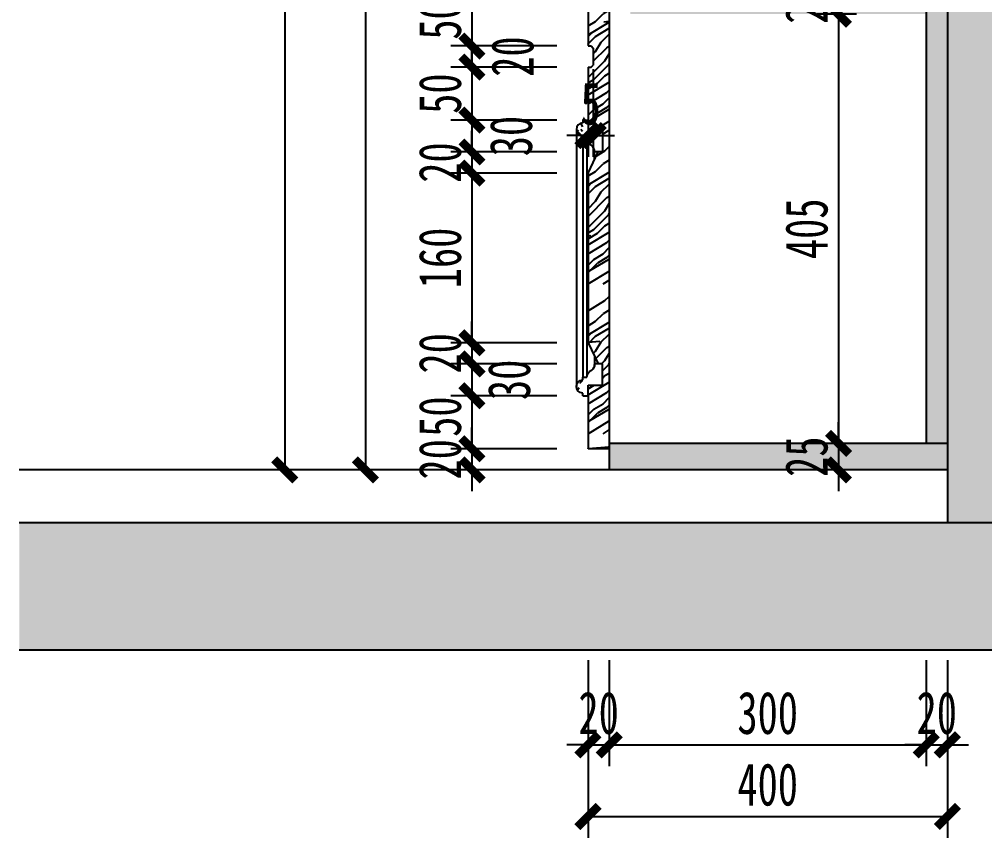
# Model space of a CAD drawing. Header units: millimetres. Extents: x 3104083 to 3173399, y -3165492 to -3044687.
# Drawn here: x 3118355 to 3119266, y -3066623 to -3065851 of the extents above; entities that cross this region are included whole.
import ezdxf

# ---------------------------------------------------------------- set-up
doc = ezdxf.new("R2010")
doc.units = ezdxf.units.MM
doc.header["$LTSCALE"] = 500
doc.header["$MEASUREMENT"] = 0
doc.header["$PDMODE"] = 2
doc.linetypes.add('AUDIT_D_050706142524-0', pattern=[0])
doc.layers.get('0').update_dxf_attribs({"linetype": 'CONTINUOUS'})
doc.layers.get('DEFPOINTS').update_dxf_attribs({"linetype": 'CONTINUOUS'})
for name, color, linetype in [('A-土建墙（含管井、立管）', 6, 'CONTINUOUS'), ('D-节点填充', 250, 'CONTINUOUS'), ('D-节点尺寸', 5, 'CONTINUOUS'), ('D-造型粗线', 4, 'CONTINUOUS'), ('D-造型细线', 146, 'CONTINUOUS'), ('E-立面填充', 250, 'CONTINUOUS'), ('E-立面造型线', 3, 'CONTINUOUS'), ('IDT-35Heavy', 100, 'CONTINUOUS'), ('IDT-HATCH', 250, 'AUDIT_D_050706142524-0'), ('W-尺寸', 5, 'CONTINUOUS')]:
    doc.layers.add(name, color=color, linetype=linetype)
doc.styles.add('DIM', font='SimSun.ttf', dxfattribs={"width": 0.7})
doc.dimstyles.new('20', dxfattribs={"dimscale": 20, "dimtxt": 2, "dimasz": 1, "dimexe": 1, "dimexo": 1, "dimgap": 0.5, "dimtad": 1, "dimdec": 0, "dimzin": 0, "dimdsep": 46, "dimtxsty": 'DIM', "dimblk": 'ARCHTICK', "dimcen": 0, "dimclrd": 5, "dimclre": 5, "dimclrt": 35, "dimadec": 0, "dimazin": 0, "dimtfac": 0.5, "dimtdec": 0, "dimtix": 1, "dimtmove": 2, "dimatfit": 2, "dimldrblk": 'A', "dimfxl": 0, "dimtolj": 1, "dimtzin": 0, "dimlwd": -1, "dimlwe": -1, "dimarcsym": 0})

# ---------------------------------------------------------------- blocks, each defined once
blk = doc.blocks.new('mx11')
at = {"layer": 'IDT-HATCH'}
h = blk.add_hatch(dxfattribs=at)
h.set_pattern_fill('木纹02', color=256, scale=25, angle=45, style=0, pattern_type=2)
h.set_pattern_definition([(225, (-100996.08, -23599.03), (35.35534, -35.35534), [10, -15, 5, -20]), (225, (-101019.946, -23624.664), (35.35534, -35.35534), [10, -40]), (225, (-101014.643, -23622.897), (35.35534, -35.35534), [5, -45]), (225, (-100994.313, -23604.335), (35.35534, -35.35534), [2.5, -35, 2.5, -10]), (225, (-101004.92, -23618.477), (35.35534, -35.35534), [10, -15, 2.5, -22.5]), (225, (-100995.197, -23610.52), (35.35534, -35.35534), [7.5, -42.5]), (225, (-101003.15, -23620.245), (35.35534, -35.35534), [15, -35]), (225, (-100991.66, -23610.52), (35.35534, -35.35534), [10, -40]), (225, (-101004.92, -23625.55), (35.35534, -35.35534), [25, -25]), (225, (-100992.546, -23616.71), (35.35534, -35.35534), [5, -15, 10, -20]), (225, (-101016.41, -23642.34), (35.35534, -35.35534), [10, -40]), (225, (-101008.455, -23636.155), (35.35534, -35.35534), [5, -45]), (225, (-101000.5, -23629.97), (35.35534, -35.35534), [5, -45]), (225, (-100981.94, -23613.174), (35.35534, -35.35534), [10, -40]), (225, (-100998.733, -23631.735), (35.35534, -35.35534), [10, -40]), (225, (-100996.965, -23633.503), (35.35534, -35.35534), [10, -10, 10, -20]), (225, (-100988.126, -23628.2), (35.35534, -35.35534), [5, -25, 10, -10]), (225, (-100994.313, -23636.155), (35.35534, -35.35534), [15, -35]), (225, (-100992.546, -23637.923), (35.35534, -35.35534), [10, -40]), (225, (-100977.52, -23624.664), (35.35534, -35.35534), [15, -20, 5, -10]), (225, (-100975.75, -23626.43), (35.35534, -35.35534), [25, -25]), (225, (-100996.08, -23648.53), (35.35534, -35.35534), [5, -45]), (225, (-100984.59, -23638.807), (35.35534, -35.35534), [10, -40]), (225, (-100976.636, -23632.62), (35.35534, -35.35534), [5, -20, 5, -20]), (225, (-100972.216, -23629.97), (35.35534, -35.35534), [5, -15, 10, -20]), (225, (-100978.403, -23637.923), (35.35534, -35.35534), [5, -25, 5, -15]), (225, (-100984.59, -23645.88), (35.35534, -35.35534), [15, -35]), (225, (-100968.68, -23633.503), (35.35534, -35.35534), [10, -40]), (225, (-100985.475, -23652.065), (35.35534, -35.35534), [5, -45]), (225, (-100991.66, -23660.02), (35.35534, -35.35534), [5, -45]), (239.0362, (-101018.178, -23626.432), (-35.3553605, -35.3553154), [5.15, -201.005275]), (239.0362, (-101013.759, -23637.923), (-35.3553605, -35.3553154), [5.15, -201.005275]), (239.0362, (-100989.01, -23655.6), (-35.3553605, -35.3553154), [5.15, -201.005275]), (239.0362, (-100991.662, -23631.735), (-35.3553605, -35.3553154), [5.15, -201.005275]), (239.0362, (-100993.43, -23644.11), (-35.3553605, -35.3553154), [5.15, -201.005275]), (239.0362, (-100999.617, -23644.994), (-35.3553605, -35.3553154), [5.15, -201.005275]), (239.0362, (-100975.752, -23633.503), (-35.3553605, -35.3553154), [5.15, -201.005275]), (239.0362, (-100991.662, -23645.878), (-35.3553605, -35.3553154), [5.15, -201.005275]), (239.0362, (-101011.991, -23639.69), (-35.3553605, -35.3553154), [10.3, -195.855275]), (239.0362, (-101005.804, -23638.807), (-35.3553605, -35.3553154), [10.3, -195.855275]), (239.0362, (-101004.036, -23640.574), (-35.3553605, -35.3553154), [10.3, -195.855275]), (30.9638, (-101004.92, -23618.477), (35.3553154, 35.3553605), [5.15, -10.3, 5.15, -185.555275]), (30.9638, (-100992.546, -23616.71), (35.3553154, 35.3553605), [5.15, -201.005275]), (30.9638, (-100976.636, -23632.619), (35.3553154, 35.3553605), [10.3, -195.855275]), (59.0362, (-101019.946, -23624.664), (35.3553605, 35.3553154), [5.15, -201.005275]), (210.9638, (-101027.017, -23631.735), (-35.3553154, -35.3553605), [5.15, -201.005275]), (210.9638, (-101004.036, -23633.503), (-35.3553154, -35.3553605), [5.15, -201.005275]), (210.9638, (-101004.92, -23646.762), (-35.3553154, -35.3553605), [5.15, -201.005275]), (210.9638, (-100988.126, -23635.271), (-35.3553154, -35.3553605), [5.15, -201.005275]), (210.9638, (-100980.171, -23636.155), (-35.3553154, -35.3553605), [5.15, -201.005275]), (210.9638, (-100981.939, -23641.458), (-35.3553154, -35.3553605), [5.15, -201.005275]), (210.9638, (-100988.126, -23635.271), (-35.3553154, -35.3553605), [5.15, -201.005275]), (210.9638, (-100993.43, -23651.181), (-35.3553154, -35.3553605), [20.6, -185.555275]), (210.9638, (-100996.081, -23606.103), (-35.3553154, -35.3553605), [20.6, -185.555275]), (210.9638, (-100996.965, -23612.29), (-35.3553154, -35.3553605), [20.6, -185.555275]), (210.9638, (-100998.733, -23617.593), (-35.3553154, -35.3553605), [5.15, -10.3, 10.3, -180.405275]), (210.9638, (-100996.081, -23620.245), (-35.3553154, -35.3553605), [10.3, -10.3, 10.3, -175.255275]), (210.9638, (-100989.01, -23620.245), (-35.3553154, -35.3553605), [20.6, -185.555275]), (210.9638, (-100982.823, -23619.361), (-35.3553154, -35.3553605), [20.6, -185.555275]), (210.9638, (-100981.055, -23621.129), (-35.3553154, -35.3553605), [20.6, -185.555275]), (210.9638, (-100995.197, -23656.484), (-35.3553154, -35.3553605), [5.15, -201.005275]), (210.9638, (-100995.197, -23663.555), (-35.3553154, -35.3553605), [10.3, -195.855275]), (210.9638, (-100975.752, -23640.574), (-35.3553154, -35.3553605), [10.3, -195.855275]), (210.9638, (-101003.152, -23606.103), (-35.3553154, -35.3553605), [20.6, -185.555275]), (210.9638, (-100999.617, -23652.065), (-35.3553154, -35.3553605), [15.45, -190.705275]), (210.9638, (-101005.804, -23652.949), (-35.3553154, -35.3553605), [30.9, -175.255275])])
edge = h.paths.add_edge_path()
edge.add_line((0, 12.62), (0, -0.88))
edge = h.paths.add_edge_path()
edge.add_arc((-8.31, 8.5), 5.15, 94.92437, 139.33292, ccw=False)
edge = h.paths.add_edge_path()
edge.add_line((0, -0.87), (-20, -0.87))
edge = h.paths.add_edge_path(flags=16)
edge.add_line((-19.16, 6.49), (-20, 6.41))
edge = h.paths.add_edge_path()
edge.add_line((-20, -0.87), (-20, 6.41))
edge = h.paths.add_edge_path()
edge.add_arc((-20.34, 14.67), 8.27, 272.36356, 326.26694, ccw=False)
edge = h.paths.add_edge_path()
edge.add_arc((38.65, -25.49), 63.1, 143.7126, 145.68009)
edge = h.paths.add_edge_path()
edge.add_line((10, 12.62), (0, 12.62))
edge = h.paths.add_edge_path()
edge.add_arc((1.25, 17.37), 6.26, 2.33876, 177.66124, ccw=False)
edge = h.paths.add_edge_path()
edge.add_line((-5, 17.62), (-8.75, 17.62))
edge = h.paths.add_edge_path()
edge.add_line((-8.75, 17.62), (-8.75, 13.62))
edge = h.paths.add_edge_path()
edge.add_line((10, 17.62), (10, 12.62))
edge = h.paths.add_edge_path()
edge.add_line((10, 17.62), (7.5, 17.62))
at = {"layer": 'IDT-35Heavy'}
for p, q in [((-5, 17.62), (-7.5, 17.62)), ((-7.5, 17.62), (-7.5, 13.62)), ((0, 12.62), (0, -0.87)), ((10, 12.62), (0, 12.62)), ((10, 17.62), (7.5, 17.62)), ((10, 17.62), (10, 12.62)), ((-20, -0.87), (-20, 6.41)), ((0, -0.87), (-20, -0.87))]:
    blk.add_line(p, q, dxfattribs=at)
for centre, radius, start, end in [((1.25, 17.37), 6.26, 2.33828, 177.66172), ((-20.33, 14.7), 8.29, 272.28279, 320.41862), ((-95.05, 67.48), 99.75, 324.40295, 325.89961), ((-7.9, 7.63), 6.01, 86.2037, 139.2096)]:
    blk.add_arc(centre, radius, start, end, dxfattribs=at)
blk = doc.blocks.new('_ArchTick')
at = {"color": 0, "linetype": 'ByBlock', "const_width": 0.4}
blk.add_lwpolyline([(-0.5, -0.5), (0.5, 0.5)], dxfattribs=at)
blk = doc.blocks.new('*D1315')
at = {"layer": 'DEFPOINTS', "color": 0, "ltscale": 0.15}
for p in [(3118744.17, -3063826.38), (3118605.49, -3066276.38), (3118744.17, -3066276.38)]:
    blk.add_point(p, dxfattribs=at)
at = {"layer": 'W-尺寸', "color": 5, "ltscale": 0.15}
for p, q in [((3118685.49, -3063826.38), (3118585.49, -3063826.38)), ((3118605.49, -3063826.38), (3118605.49, -3066276.38)), ((3118685.49, -3066276.38), (3118585.49, -3066276.38))]:
    blk.add_line(p, q, dxfattribs=at)
at = {"layer": 'W-尺寸', "color": 5, "ltscale": 0.15, "xscale": 20, "yscale": 20, "zscale": 20}
for p, rotation in [((3118605.49, -3063826.38), 90), ((3118605.49, -3066276.38), 270)]:
    blk.add_blockref('_ArchTick', p, dxfattribs=dict(at, rotation=rotation))
at = {"layer": 'W-尺寸', "color": 35, "ltscale": 0.15, "insert": (3118575.49, -3065051.38), "char_height": 40, "attachment_point": 5, "rotation": 90, "style": 'DIM'}
blk.add_mtext('\\A1;2450', dxfattribs=at)
blk = doc.blocks.new('A')
for p, q in [((-1.435, 1.148), (-1.09, 1.437)), ((-1.09, 1.437), (0, 0)), ((-1.435, 1.148), (-0.369, 0)), ((-0.369, 0), (-2.127, 0)), ((-1.435, -1.148), (-0.369, 0)), ((-1.09, -1.437), (0, 0)), ((-1.435, -1.148), (-1.09, -1.437))]:
    blk.add_line(p, q)
for points in [[(-1.435, 1.148), (-1.09, 1.437), (-0.369, 0), (0, 0)], [(-1.435, -1.148), (-1.09, -1.437), (-0.369, 0), (0, 0)]]:
    blk.add_solid(points)
blk = doc.blocks.new('*D1337')
at = {"layer": 'D-节点尺寸', "color": 5, "ltscale": 0.15}
for p, q in [((3118782.09, -3065826.38), (3118782.09, -3065806.38)), ((3118862.09, -3065826.38), (3118762.09, -3065826.38)), ((3118782.09, -3065826.38), (3118782.09, -3065876.38)), ((3118862.09, -3065876.38), (3118762.09, -3065876.38)), ((3118782.09, -3065876.38), (3118782.09, -3065896.38))]:
    blk.add_line(p, q, dxfattribs=at)
at = {"layer": 'DEFPOINTS', "color": 0, "ltscale": 0.15}
for p in [(3118891.59, -3065826.38), (3118782.09, -3065876.38), (3118891.59, -3065876.38)]:
    blk.add_point(p, dxfattribs=at)
at = {"layer": 'D-节点尺寸', "color": 5, "ltscale": 0.15, "xscale": 20, "yscale": 20, "zscale": 20}
for p, rotation in [((3118782.09, -3065826.38), 270), ((3118782.09, -3065876.38), 90)]:
    blk.add_blockref('_ArchTick', p, dxfattribs=dict(at, rotation=rotation))
at = {"layer": 'D-节点尺寸', "color": 35, "ltscale": 0.15, "insert": (3118752.09, -3065851.38), "char_height": 40, "attachment_point": 5, "rotation": 90, "style": 'DIM'}
blk.add_mtext('\\A1;50', dxfattribs=at)
blk = doc.blocks.new('*D1338')
at = {"layer": 'D-节点尺寸', "color": 5, "ltscale": 0.15}
for p, q in [((3118862.09, -3065876.38), (3118762.09, -3065876.38)), ((3118782.09, -3065876.38), (3118782.09, -3065896.38)), ((3118862.09, -3065896.38), (3118762.09, -3065896.38))]:
    blk.add_line(p, q, dxfattribs=at)
at = {"layer": 'DEFPOINTS', "color": 0, "ltscale": 0.15}
for p in [(3118891.59, -3065876.38), (3118782.09, -3065896.38), (3118891.59, -3065896.38)]:
    blk.add_point(p, dxfattribs=at)
at = {"layer": 'D-节点尺寸', "color": 5, "ltscale": 0.15, "xscale": 20, "yscale": 20, "zscale": 20}
for p, rotation in [((3118782.09, -3065876.38), 90), ((3118782.09, -3065896.38), 270)]:
    blk.add_blockref('_ArchTick', p, dxfattribs=dict(at, rotation=rotation))
at = {"layer": 'D-节点尺寸', "color": 35, "ltscale": 0.15, "insert": (3118820.49, -3065886.38), "char_height": 40, "attachment_point": 5, "rotation": 90, "style": 'DIM'}
blk.add_mtext('\\A1;20', dxfattribs=at)
blk = doc.blocks.new('*D1339')
at = {"layer": 'D-节点尺寸', "color": 5, "ltscale": 0.15}
for p, q in [((3118782.09, -3065896.38), (3118782.09, -3065876.38)), ((3118862.09, -3065896.38), (3118762.09, -3065896.38)), ((3118782.09, -3065896.38), (3118782.09, -3065946.38)), ((3118862.09, -3065946.38), (3118762.09, -3065946.38)), ((3118782.09, -3065946.38), (3118782.09, -3065966.38))]:
    blk.add_line(p, q, dxfattribs=at)
at = {"layer": 'DEFPOINTS', "color": 0, "ltscale": 0.15}
for p in [(3118891.59, -3065896.38), (3118782.09, -3065946.38), (3118891.59, -3065946.38)]:
    blk.add_point(p, dxfattribs=at)
at = {"layer": 'D-节点尺寸', "color": 5, "ltscale": 0.15, "xscale": 20, "yscale": 20, "zscale": 20}
for p, rotation in [((3118782.09, -3065896.38), 270), ((3118782.09, -3065946.38), 90)]:
    blk.add_blockref('_ArchTick', p, dxfattribs=dict(at, rotation=rotation))
at = {"layer": 'D-节点尺寸', "color": 35, "ltscale": 0.15, "insert": (3118752.09, -3065921.38), "char_height": 40, "attachment_point": 5, "rotation": 90, "style": 'DIM'}
blk.add_mtext('\\A1;50', dxfattribs=at)
blk = doc.blocks.new('*D1340')
at = {"layer": 'D-节点尺寸', "color": 5, "ltscale": 0.15}
for p, q in [((3118862.09, -3065946.38), (3118762.09, -3065946.38)), ((3118782.09, -3065946.38), (3118782.09, -3065976.38)), ((3118862.09, -3065976.38), (3118762.09, -3065976.38))]:
    blk.add_line(p, q, dxfattribs=at)
at = {"layer": 'DEFPOINTS', "color": 0, "ltscale": 0.15}
for p in [(3118891.59, -3065946.38), (3118782.09, -3065976.38), (3118897.8, -3065976.38)]:
    blk.add_point(p, dxfattribs=at)
at = {"layer": 'D-节点尺寸', "color": 5, "ltscale": 0.15, "xscale": 20, "yscale": 20, "zscale": 20}
for p, rotation in [((3118782.09, -3065946.38), 90), ((3118782.09, -3065976.38), 270)]:
    blk.add_blockref('_ArchTick', p, dxfattribs=dict(at, rotation=rotation))
at = {"layer": 'D-节点尺寸', "color": 35, "ltscale": 0.15, "insert": (3118819.09, -3065961.38), "char_height": 40, "attachment_point": 5, "rotation": 90, "style": 'DIM'}
blk.add_mtext('\\A1;30', dxfattribs=at)
blk = doc.blocks.new('*D1341')
at = {"layer": 'D-节点尺寸', "color": 5, "ltscale": 0.15}
for p, q in [((3118782.09, -3065976.38), (3118782.09, -3065956.38)), ((3118862.09, -3065976.38), (3118762.09, -3065976.38)), ((3118782.09, -3065976.38), (3118782.09, -3065996.38)), ((3118862.09, -3065996.38), (3118762.09, -3065996.38)), ((3118782.09, -3065996.38), (3118782.09, -3066016.38))]:
    blk.add_line(p, q, dxfattribs=at)
at = {"layer": 'DEFPOINTS', "color": 0, "ltscale": 0.15}
for p in [(3118897.8, -3065976.38), (3118782.09, -3065996.38), (3118891.59, -3065996.38)]:
    blk.add_point(p, dxfattribs=at)
at = {"layer": 'D-节点尺寸', "color": 5, "ltscale": 0.15, "xscale": 20, "yscale": 20, "zscale": 20}
for p, rotation in [((3118782.09, -3065976.38), 270), ((3118782.09, -3065996.38), 90)]:
    blk.add_blockref('_ArchTick', p, dxfattribs=dict(at, rotation=rotation))
at = {"layer": 'D-节点尺寸', "color": 35, "ltscale": 0.15, "insert": (3118752.09, -3065986.38), "char_height": 40, "attachment_point": 5, "rotation": 90, "style": 'DIM'}
blk.add_mtext('\\A1;20', dxfattribs=at)
blk = doc.blocks.new('*D1342')
at = {"layer": 'D-节点尺寸', "color": 5, "ltscale": 0.15}
for p, q in [((3118862.09, -3065996.38), (3118762.09, -3065996.38)), ((3118782.09, -3065996.38), (3118782.09, -3066156.38)), ((3118862.09, -3066156.38), (3118762.09, -3066156.38))]:
    blk.add_line(p, q, dxfattribs=at)
at = {"layer": 'DEFPOINTS', "color": 0, "ltscale": 0.15}
for p in [(3118891.59, -3065996.38), (3118782.09, -3066156.38), (3118891.59, -3066156.38)]:
    blk.add_point(p, dxfattribs=at)
at = {"layer": 'D-节点尺寸', "color": 5, "ltscale": 0.15, "xscale": 20, "yscale": 20, "zscale": 20}
for p, rotation in [((3118782.09, -3065996.38), 90), ((3118782.09, -3066156.38), 270)]:
    blk.add_blockref('_ArchTick', p, dxfattribs=dict(at, rotation=rotation))
at = {"layer": 'D-节点尺寸', "color": 35, "ltscale": 0.15, "insert": (3118752.09, -3066076.38), "char_height": 40, "attachment_point": 5, "rotation": 90, "style": 'DIM'}
blk.add_mtext('\\A1;160', dxfattribs=at)
blk = doc.blocks.new('*D1343')
at = {"layer": 'D-节点尺寸', "color": 5, "ltscale": 0.15}
for p, q in [((3118782.09, -3066156.38), (3118782.09, -3066136.38)), ((3118862.09, -3066156.38), (3118762.09, -3066156.38)), ((3118782.09, -3066156.38), (3118782.09, -3066176.38)), ((3118862.09, -3066176.38), (3118762.09, -3066176.38)), ((3118782.09, -3066176.38), (3118782.09, -3066196.38))]:
    blk.add_line(p, q, dxfattribs=at)
at = {"layer": 'DEFPOINTS', "color": 0, "ltscale": 0.15}
for p in [(3118891.59, -3066156.38), (3118782.09, -3066176.38), (3118897.8, -3066176.38)]:
    blk.add_point(p, dxfattribs=at)
at = {"layer": 'D-节点尺寸', "color": 5, "ltscale": 0.15, "xscale": 20, "yscale": 20, "zscale": 20}
for p, rotation in [((3118782.09, -3066156.38), 270), ((3118782.09, -3066176.38), 90)]:
    blk.add_blockref('_ArchTick', p, dxfattribs=dict(at, rotation=rotation))
at = {"layer": 'D-节点尺寸', "color": 35, "ltscale": 0.15, "insert": (3118752.09, -3066166.38), "char_height": 40, "attachment_point": 5, "rotation": 90, "style": 'DIM'}
blk.add_mtext('\\A1;20', dxfattribs=at)
blk = doc.blocks.new('*D1344')
at = {"layer": 'D-节点尺寸', "color": 5, "ltscale": 0.15}
for p, q in [((3118862.09, -3066176.38), (3118762.09, -3066176.38)), ((3118782.09, -3066176.38), (3118782.09, -3066206.38)), ((3118862.09, -3066206.38), (3118762.09, -3066206.38))]:
    blk.add_line(p, q, dxfattribs=at)
at = {"layer": 'DEFPOINTS', "color": 0, "ltscale": 0.15}
for p in [(3118897.8, -3066176.38), (3118782.09, -3066206.38), (3118891.59, -3066206.38)]:
    blk.add_point(p, dxfattribs=at)
at = {"layer": 'D-节点尺寸', "color": 5, "ltscale": 0.15, "xscale": 20, "yscale": 20, "zscale": 20}
for p, rotation in [((3118782.09, -3066176.38), 90), ((3118782.09, -3066206.38), 270)]:
    blk.add_blockref('_ArchTick', p, dxfattribs=dict(at, rotation=rotation))
at = {"layer": 'D-节点尺寸', "color": 35, "ltscale": 0.15, "insert": (3118817.29, -3066191.38), "char_height": 40, "attachment_point": 5, "rotation": 90, "style": 'DIM'}
blk.add_mtext('\\A1;30', dxfattribs=at)
blk = doc.blocks.new('*D1345')
at = {"layer": 'D-节点尺寸', "color": 5, "ltscale": 0.15}
for p, q in [((3118862.09, -3066206.38), (3118762.09, -3066206.38)), ((3118782.09, -3066206.38), (3118782.09, -3066256.38)), ((3118862.09, -3066256.38), (3118762.09, -3066256.38))]:
    blk.add_line(p, q, dxfattribs=at)
at = {"layer": 'DEFPOINTS', "color": 0, "ltscale": 0.15}
for p in [(3118891.59, -3066206.38), (3118782.09, -3066256.38), (3118891.59, -3066256.38)]:
    blk.add_point(p, dxfattribs=at)
at = {"layer": 'D-节点尺寸', "color": 5, "ltscale": 0.15, "xscale": 20, "yscale": 20, "zscale": 20}
for p, rotation in [((3118782.09, -3066206.38), 90), ((3118782.09, -3066256.38), 270)]:
    blk.add_blockref('_ArchTick', p, dxfattribs=dict(at, rotation=rotation))
at = {"layer": 'D-节点尺寸', "color": 35, "ltscale": 0.15, "insert": (3118752.09, -3066226.12), "char_height": 40, "attachment_point": 5, "rotation": 90, "style": 'DIM'}
blk.add_mtext('\\A1;50', dxfattribs=at)
blk = doc.blocks.new('*D1346')
at = {"layer": 'D-节点尺寸', "color": 5, "ltscale": 0.15}
for p, q in [((3118782.09, -3066256.38), (3118782.09, -3066236.38)), ((3118862.09, -3066256.38), (3118762.09, -3066256.38)), ((3118782.09, -3066256.38), (3118782.09, -3066276.38)), ((3118813.34, -3066276.38), (3118762.09, -3066276.38)), ((3118782.09, -3066276.38), (3118782.09, -3066296.38))]:
    blk.add_line(p, q, dxfattribs=at)
at = {"layer": 'DEFPOINTS', "color": 0, "ltscale": 0.15}
for p in [(3118932.09, -3066256.38), (3118782.09, -3066276.38), (3118833.34, -3066276.38)]:
    blk.add_point(p, dxfattribs=at)
at = {"layer": 'D-节点尺寸', "color": 5, "ltscale": 0.15, "xscale": 20, "yscale": 20, "zscale": 20}
for p, rotation in [((3118782.09, -3066256.38), 270), ((3118782.09, -3066276.38), 90)]:
    blk.add_blockref('_ArchTick', p, dxfattribs=dict(at, rotation=rotation))
at = {"layer": 'D-节点尺寸', "color": 35, "ltscale": 0.15, "insert": (3118752.09, -3066266.38), "char_height": 40, "attachment_point": 5, "rotation": 90, "style": 'DIM'}
blk.add_mtext('\\A1;20', dxfattribs=at)
blk = doc.blocks.new('*D1347')
at = {"layer": 'D-节点尺寸', "color": 5, "ltscale": 0.15}
for p, q in [((3118761.69, -3064558.88), (3118661.69, -3064558.88)), ((3118681.69, -3064558.88), (3118681.69, -3066276.38)), ((3118761.69, -3066276.38), (3118661.69, -3066276.38))]:
    blk.add_line(p, q, dxfattribs=at)
at = {"layer": 'DEFPOINTS', "color": 0, "ltscale": 0.15}
for p in [(3118891.59, -3064558.88), (3118681.69, -3066276.38), (3118911.59, -3066276.38)]:
    blk.add_point(p, dxfattribs=at)
at = {"layer": 'D-节点尺寸', "color": 5, "ltscale": 0.15, "xscale": 20, "yscale": 20, "zscale": 20}
for p, rotation in [((3118681.69, -3064558.88), 90), ((3118681.69, -3066276.38), 270)]:
    blk.add_blockref('_ArchTick', p, dxfattribs=dict(at, rotation=rotation))
at = {"layer": 'D-节点尺寸', "color": 35, "ltscale": 0.15, "insert": (3118651.69, -3065417.63), "char_height": 40, "attachment_point": 5, "rotation": 90, "style": 'DIM'}
blk.add_mtext('\\A1;1718', dxfattribs=at)
blk = doc.blocks.new('*D1349')
at = {"layer": 'D-节点填充', "color": 5, "ltscale": 0.15}
for p, q in [((3118891.59, -3066455.8), (3118891.59, -3066555.8)), ((3118911.59, -3066455.8), (3118911.59, -3066555.8)), ((3118891.59, -3066535.8), (3118871.59, -3066535.8)), ((3118891.59, -3066535.8), (3118911.59, -3066535.8)), ((3118911.59, -3066535.8), (3118931.59, -3066535.8))]:
    blk.add_line(p, q, dxfattribs=at)
at = {"layer": 'DEFPOINTS', "color": 0, "ltscale": 0.15}
for p in [(3118891.59, -3066270.02), (3118911.59, -3066270.02), (3118911.59, -3066535.8)]:
    blk.add_point(p, dxfattribs=at)
at = {"layer": 'D-节点填充', "color": 5, "ltscale": 0.15, "xscale": 20, "yscale": 20, "zscale": 20}
blk.add_blockref('_ArchTick', (3118891.59, -3066535.8), dxfattribs=at)
at = {"layer": 'D-节点填充', "color": 5, "ltscale": 0.15, "xscale": 20, "yscale": 20, "zscale": 20, "rotation": 180}
blk.add_blockref('_ArchTick', (3118911.59, -3066535.8), dxfattribs=at)
at = {"layer": 'D-节点填充', "color": 35, "ltscale": 0.15, "insert": (3118901.59, -3066505.8), "char_height": 40, "attachment_point": 5, "style": 'DIM'}
blk.add_mtext('\\A1;20', dxfattribs=at)
blk = doc.blocks.new('*D1350')
at = {"layer": 'D-节点尺寸', "color": 5, "ltscale": 0.15}
for p, q in [((3118891.59, -3065896.38), (3118891.59, -3065980.94)), ((3118896.59, -3065898.38), (3118896.59, -3065980.94)), ((3118891.59, -3065960.94), (3118871.59, -3065960.94)), ((3118891.59, -3065960.94), (3118896.59, -3065960.94)), ((3118896.59, -3065960.94), (3118916.59, -3065960.94))]:
    blk.add_line(p, q, dxfattribs=at)
at = {"layer": 'DEFPOINTS', "color": 0, "ltscale": 0.15}
for p in [(3118891.59, -3065876.38), (3118896.59, -3065878.38), (3118896.59, -3065960.94)]:
    blk.add_point(p, dxfattribs=at)
at = {"layer": 'D-节点尺寸', "color": 5, "ltscale": 0.15, "xscale": 20, "yscale": 20, "zscale": 20}
blk.add_blockref('_ArchTick', (3118891.59, -3065960.94), dxfattribs=at)
at = {"layer": 'D-节点尺寸', "color": 5, "ltscale": 0.15, "xscale": 20, "yscale": 20, "zscale": 20, "rotation": 180}
blk.add_blockref('_ArchTick', (3118896.59, -3065960.94), dxfattribs=at)
at = {"layer": 'D-节点尺寸', "color": 35, "ltscale": 0.15, "insert": (3118894.09, -3065930.94), "char_height": 40, "attachment_point": 5, "style": 'DIM'}
blk.add_mtext('\\A1;5', dxfattribs=at)
blk = doc.blocks.new('*D1322')
at = {"layer": 'D-节点填充', "color": 5, "ltscale": 0.15}
for p, q in [((3118911.59, -3066455.8), (3118911.59, -3066555.8)), ((3119210.59, -3066455.8), (3119210.59, -3066555.8)), ((3118911.59, -3066535.8), (3119210.59, -3066535.8))]:
    blk.add_line(p, q, dxfattribs=at)
at = {"layer": 'DEFPOINTS', "color": 0, "ltscale": 0.15}
for p in [(3119210.59, -3066265.02), (3118911.59, -3066270.02), (3119210.59, -3066535.8)]:
    blk.add_point(p, dxfattribs=at)
at = {"layer": 'D-节点填充', "color": 5, "ltscale": 0.15, "xscale": 20, "yscale": 20, "zscale": 20, "rotation": 180}
blk.add_blockref('_ArchTick', (3118911.59, -3066535.8), dxfattribs=at)
at = {"layer": 'D-节点填充', "color": 5, "ltscale": 0.15, "xscale": 20, "yscale": 20, "zscale": 20}
blk.add_blockref('_ArchTick', (3119210.59, -3066535.8), dxfattribs=at)
at = {"layer": 'D-节点填充', "color": 35, "ltscale": 0.15, "insert": (3119061.09, -3066505.8), "char_height": 40, "attachment_point": 5, "style": 'DIM'}
blk.add_mtext('\\A1;300', dxfattribs=at)
blk = doc.blocks.new('*D1323')
at = {"layer": 'D-节点填充', "color": 5, "ltscale": 0.15}
for p, q in [((3119210.59, -3066455.8), (3119210.59, -3066555.8)), ((3119230.59, -3066455.8), (3119230.59, -3066555.8)), ((3119210.59, -3066535.8), (3119190.59, -3066535.8)), ((3119210.59, -3066535.8), (3119230.59, -3066535.8)), ((3119230.59, -3066535.8), (3119250.59, -3066535.8))]:
    blk.add_line(p, q, dxfattribs=at)
at = {"layer": 'DEFPOINTS', "color": 0, "ltscale": 0.15}
for p in [(3119210.59, -3066270.02), (3119230.59, -3066270.02), (3119230.59, -3066535.8)]:
    blk.add_point(p, dxfattribs=at)
at = {"layer": 'D-节点填充', "color": 5, "ltscale": 0.15, "xscale": 20, "yscale": 20, "zscale": 20}
blk.add_blockref('_ArchTick', (3119210.59, -3066535.8), dxfattribs=at)
at = {"layer": 'D-节点填充', "color": 5, "ltscale": 0.15, "xscale": 20, "yscale": 20, "zscale": 20, "rotation": 180}
blk.add_blockref('_ArchTick', (3119230.59, -3066535.8), dxfattribs=at)
at = {"layer": 'D-节点填充', "color": 35, "ltscale": 0.15, "insert": (3119220.59, -3066505.8), "char_height": 40, "attachment_point": 5, "style": 'DIM'}
blk.add_mtext('\\A1;20', dxfattribs=at)
blk = doc.blocks.new('*D1358')
at = {"layer": 'DEFPOINTS', "color": 0, "ltscale": 100}
for p in [(3119164.98, -3065826.38, 0), (3119127.83, -3065846.38), (3119164.98, -3065846.38, 0)]:
    blk.add_point(p, dxfattribs=at)
at = {"layer": 'W-尺寸', "color": 5, "ltscale": 100}
for p, q in [((3119127.83, -3065826.38), (3119127.83, -3065806.38)), ((3119144.98, -3065826.38), (3119107.83, -3065826.38)), ((3119127.83, -3065826.38), (3119127.83, -3065846.38)), ((3119144.98, -3065846.38), (3119107.83, -3065846.38)), ((3119127.83, -3065846.38), (3119127.83, -3065866.38))]:
    blk.add_line(p, q, dxfattribs=at)
at = {"layer": 'W-尺寸', "color": 5, "ltscale": 100, "xscale": 20, "yscale": 20, "zscale": 20}
for p, rotation in [((3119127.83, -3065826.38), 270), ((3119127.83, -3065846.38), 90)]:
    blk.add_blockref('_ArchTick', p, dxfattribs=dict(at, rotation=rotation))
at = {"layer": 'W-尺寸', "color": 35, "ltscale": 100, "insert": (3119097.83, -3065836.38), "char_height": 40, "attachment_point": 5, "rotation": 90, "style": 'DIM'}
blk.add_mtext('\\A1;20', dxfattribs=at)
blk = doc.blocks.new('*D1359')
at = {"layer": 'DEFPOINTS', "color": 0, "ltscale": 100}
for p in [(3119164.98, -3065846.38, 0), (3119127.83, -3066251.38), (3119179.63, -3066251.38, 0)]:
    blk.add_point(p, dxfattribs=at)
at = {"layer": 'W-尺寸', "color": 5, "ltscale": 100}
for p, q in [((3119144.98, -3065846.38), (3119107.83, -3065846.38)), ((3119127.83, -3065846.38), (3119127.83, -3066251.38)), ((3119159.63, -3066251.38), (3119107.83, -3066251.38))]:
    blk.add_line(p, q, dxfattribs=at)
at = {"layer": 'W-尺寸', "color": 5, "ltscale": 100, "xscale": 20, "yscale": 20, "zscale": 20}
for p, rotation in [((3119127.83, -3065846.38), 90), ((3119127.83, -3066251.38), 270)]:
    blk.add_blockref('_ArchTick', p, dxfattribs=dict(at, rotation=rotation))
at = {"layer": 'W-尺寸', "color": 35, "ltscale": 100, "insert": (3119097.83, -3066048.88), "char_height": 40, "attachment_point": 5, "rotation": 90, "style": 'DIM'}
blk.add_mtext('\\A1;405', dxfattribs=at)
blk = doc.blocks.new('*D1360')
at = {"layer": 'DEFPOINTS', "color": 0, "ltscale": 100}
for p in [(3119179.63, -3066251.38, 0), (3119127.83, -3066276.38), (3119179.63, -3066276.38, 0)]:
    blk.add_point(p, dxfattribs=at)
at = {"layer": 'W-尺寸', "color": 5, "ltscale": 100}
for p, q in [((3119127.83, -3066251.38), (3119127.83, -3066231.38)), ((3119159.63, -3066251.38), (3119107.83, -3066251.38)), ((3119127.83, -3066251.38), (3119127.83, -3066276.38)), ((3119159.63, -3066276.38), (3119107.83, -3066276.38)), ((3119127.83, -3066276.38), (3119127.83, -3066296.38))]:
    blk.add_line(p, q, dxfattribs=at)
at = {"layer": 'W-尺寸', "color": 5, "ltscale": 100, "xscale": 20, "yscale": 20, "zscale": 20}
for p, rotation in [((3119127.83, -3066251.38), 270), ((3119127.83, -3066276.38), 90)]:
    blk.add_blockref('_ArchTick', p, dxfattribs=dict(at, rotation=rotation))
at = {"layer": 'W-尺寸', "color": 35, "ltscale": 100, "insert": (3119097.83, -3066263.88), "char_height": 40, "attachment_point": 5, "rotation": 90, "style": 'DIM'}
blk.add_mtext('\\A1;25', dxfattribs=at)
blk = doc.blocks.new('*D1373')
at = {"color": 5, "ltscale": 100}
for p, q in [((3118891.59, -3066523.35), (3118891.59, -3066623.35)), ((3119230.59, -3066523.35), (3119230.59, -3066623.35)), ((3118891.59, -3066603.35), (3119230.59, -3066603.35))]:
    blk.add_line(p, q, dxfattribs=at)
at = {"layer": 'DEFPOINTS', "color": 0, "ltscale": 100}
for p in [(3118891.59, -3066460.02, 0), (3119230.59, -3066455.8, 0), (3119230.59, -3066603.35)]:
    blk.add_point(p, dxfattribs=at)
at = {"color": 5, "ltscale": 100, "xscale": 20, "yscale": 20, "zscale": 20, "rotation": 180}
blk.add_blockref('_ArchTick', (3118891.59, -3066603.35), dxfattribs=at)
at = {"color": 5, "ltscale": 100, "xscale": 20, "yscale": 20, "zscale": 20}
blk.add_blockref('_ArchTick', (3119230.59, -3066603.35), dxfattribs=at)
at = {"color": 35, "ltscale": 100, "insert": (3119061.09, -3066573.35), "char_height": 40, "attachment_point": 5, "style": 'DIM'}
blk.add_mtext('\\A1;400', dxfattribs=at)

msp = doc.modelspace()

# ---------------------------------------------------------------- hatches: boundary and pattern name
at = {"ltscale": 100}
msp.add_hatch(color=251, dxfattribs=at).paths.add_polyline_path([(3119845.29, -3066326.375), (3118355.09, -3066326.375), (3118355.09, -3066446.375), (3119845.29, -3066446.375)])
at = {"layer": 'D-节点填充', "ltscale": 0.15}
h = msp.add_hatch(dxfattribs=at)
h.set_pattern_fill('PANEL', color=256, scale=100, angle=45, style=0, pattern_type=2)
h.set_pattern_definition([(5, (3118891.59, -3066256.38), (-8.716, 99.62), [20, -30, 10, -40]), (45, (3118939.32, -3066205.11), (-70.711, 70.711), [20, -80]), (45, (3118928.71, -3066208.65), (-70.711, 70.711), [10, -90]), (45, (3118888.05, -3066245.77), (-70.711, 70.711), [5, -70, 5, -20]), (45, (3118909.27, -3066217.48), (-70.711, 70.711), [20, -30, 5, -45]), (45, (3118889.82, -3066233.39), (-70.711, 70.711), [15, -85]), (45, (3118905.73, -3066213.95), (-70.711, 70.711), [30, -70]), (45, (3118882.75, -3066233.39), (-70.711, 70.711), [20, -80]), (45, (3118909.27, -3066203.34), (-70.711, 70.711), [50, -50]), (45, (3118884.52, -3066221.02), (-70.711, 70.711), [10, -30, 20, -40]), (45, (3118932.25, -3066169.75), (-70.711, 70.711), [20, -80]), (45, (3118916.34, -3066182.13), (-70.711, 70.711), [10, -90]), (45, (3118900.43, -3066194.5), (-70.711, 70.711), [10, -90]), (45, (3118863.31, -3066228.09), (-70.711, 70.711), [20, -80]), (45, (3118896.89, -3066190.97), (-70.711, 70.711), [20, -80]), (45, (3118893.36, -3066187.43), (-70.711, 70.711), [20, -20, 20, -40]), (45, (3118875.68, -3066198.04), (-70.711, 70.711), [10, -50, 20, -20]), (45, (3118888.05, -3066182.13), (-70.711, 70.711), [30, -70]), (45, (3118884.52, -3066178.59), (-70.711, 70.711), [20, -80]), (45, (3118854.47, -3066205.11), (-70.711, 70.711), [30, -40, 10, -20]), (45, (3118850.93, -3066201.57), (-70.711, 70.711), [50, -50]), (45, (3118891.59, -3066157.38), (-70.711, 70.711), [10, -90]), (45, (3118868.61, -3066176.83), (-70.711, 70.711), [20, -80]), (45, (3118852.7, -3066189.2), (-70.711, 70.711), [10, -40, 10, -40]), (45, (3118843.86, -3066194.5), (-70.711, 70.711), [10, -30, 20, -40]), (45, (3118856.24, -3066178.59), (-70.711, 70.711), [10, -50, 10, -30]), (45, (3118868.61, -3066162.68), (-70.711, 70.711), [30, -70]), (45, (3118836.79, -3066187.43), (-70.711, 70.711), [20, -80]), (45, (3118870.38, -3066150.31), (-70.711, 70.711), [10, -90]), (45, (3118882.75, -3066134.4), (-70.711, 70.711), [10, -90]), (59.0362, (3118935.785, -3066201.574), (70.7107, 70.7107), [10.3, -402.0106]), (59.0362, (3118926.946, -3066178.594), (70.7107, 70.7107), [10.3, -402.0106]), (59.0362, (3118877.448, -3066143.238), (70.7107, 70.7107), [10.3, -402.0106]), (59.0362, (3118882.752, -3066190.968), (70.7107, 70.7107), [10.3, -402.0106]), (59.0362, (3118886.287, -3066166.22), (70.7107, 70.7107), [10.3, -402.0106]), (59.0362, (3118898.662, -3066164.451), (70.7107, 70.7107), [10.3, -402.0106]), (59.0362, (3118850.932, -3066187.432), (70.7107, 70.7107), [10.3, -402.0106]), (59.0362, (3118882.752, -3066162.684), (70.7107, 70.7107), [10.3, -402.0106]), (59.0362, (3118923.41, -3066175.058), (70.7107, 70.7107), [20.6, -391.7106]), (59.0362, (3118911.036, -3066176.826), (70.7107, 70.7107), [20.6, -391.7106]), (59.0362, (3118907.5, -3066173.29), (70.7107, 70.7107), [20.6, -391.7106]), (210.9638, (3118909.268, -3066217.484), (-70.7107, -70.7107), [10.3, -20.6, 10.3, -371.1106]), (210.9638, (3118884.52, -3066221.02), (-70.7107, -70.7107), [10.3, -402.0106]), (210.9638, (3118852.7, -3066189.2), (-70.7107, -70.7107), [20.6, -391.7106]), (239.0362, (3118939.32, -3066205.11), (-70.7107, -70.7107), [10.3, -402.0106]), (30.9638, (3118953.462, -3066190.968), (70.7107, 70.7107), [10.3, -402.0106]), (30.9638, (3118907.5, -3066187.432), (70.7107, 70.7107), [10.3, -402.0106]), (30.9638, (3118909.268, -3066160.916), (70.7107, 70.7107), [10.3, -402.0106]), (30.9638, (3118875.68, -3066183.897), (70.7107, 70.7107), [10.3, -402.0106]), (30.9638, (3118859.77, -3066182.13), (70.7107, 70.7107), [10.3, -402.0106]), (30.9638, (3118863.306, -3066171.522), (70.7107, 70.7107), [10.3, -402.0106]), (30.9638, (3118875.68, -3066183.897), (70.7107, 70.7107), [10.3, -402.0106]), (30.9638, (3118886.287, -3066152.077), (70.7107, 70.7107), [41.2, -371.1106]), (30.9638, (3118891.59, -3066242.233), (70.7107, 70.7107), [41.2, -371.1106]), (30.9638, (3118893.358, -3066229.859), (70.7107, 70.7107), [41.2, -371.1106]), (30.9638, (3118896.894, -3066219.252), (70.7107, 70.7107), [10.3, -20.6, 20.6, -360.8106]), (30.9638, (3118891.59, -3066213.95), (70.7107, 70.7107), [20.6, -20.6, 20.6, -350.5106]), (30.9638, (3118877.448, -3066213.95), (70.7107, 70.7107), [41.2, -371.1106]), (30.9638, (3118865.074, -3066215.717), (70.7107, 70.7107), [41.2, -371.1106]), (30.9638, (3118861.538, -3066212.18), (70.7107, 70.7107), [41.2, -371.1106]), (30.9638, (3118889.823, -3066141.47), (70.7107, 70.7107), [10.3, -402.0106]), (30.9638, (3118889.823, -3066127.328), (70.7107, 70.7107), [20.6, -391.7106]), (30.9638, (3118850.932, -3066173.29), (70.7107, 70.7107), [20.6, -391.7106]), (30.9638, (3118905.733, -3066242.233), (70.7107, 70.7107), [41.2, -371.1106]), (30.9638, (3118898.662, -3066150.31), (70.7107, 70.7107), [30.9, -381.4106]), (30.9638, (3118911.036, -3066148.541), (70.7107, 70.7107), [61.8, -350.5106])])
h.paths.add_polyline_path([(3118911.59, -3065396.375), (3118891.59, -3065396.375), (3118891.59, -3065776.375), (3118901.009, -3065796.375), (3118905.09, -3065796.375), (3118905.09, -3065816.375), (3118891.59, -3065816.375), (3118891.59, -3065826.375), (3118891.59, -3065876.375), (3118894.59, -3065876.375), (3118896.59, -3065878.375), (3118896.59, -3065894.375), (3118894.59, -3065896.375), (3118891.59, -3065896.375), (3118891.59, -3065956.375), (3118905.09, -3065956.375), (3118905.09, -3065976.375), (3118901.009, -3065976.375), (3118891.59, -3065996.375), (3118891.59, -3066156.375), (3118901.009, -3066176.375), (3118905.09, -3066176.375), (3118905.09, -3066196.375), (3118891.59, -3066196.375), (3118891.59, -3066206.375), (3118891.59, -3066256.375), (3118911.59, -3066256.375)])
at = {"layer": 'E-立面填充', "linetype": 'ByBlock', "ltscale": 0.15}
h = msp.add_hatch(dxfattribs=at)
h.set_pattern_fill('纤维材料', color=256, scale=10, angle=45, style=0)
h.set_pattern_definition([(45, (172157.4, -133007.658), (2e-15, 26.516504294), [18.75, -18.75]), (135, (172170.658, -132994.4), (-26.516504294, 7e-15), [18.75, -18.75])])
h.paths.add_polyline_path([(3119230.59, -3066326.375), (3119430.59, -3066326.375), (3119430.59, -3063346.375), (3119230.59, -3063346.375)])
at = {"layer": 'W-尺寸', "ltscale": 100}
h = msp.add_hatch(dxfattribs=at)
h.set_pattern_fill('FB木纹中SC300', color=251, scale=25, angle=45, style=0, pattern_type=2)
h.set_pattern_definition([(45, (6238244.68, -6132088.9), (-70.7106781, 70.7106781), [20, -30, 10, -40]), (45, (6238292.41, -6132037.63), (-70.7106781, 70.7106781), [20, -80]), (45, (6238281.8, -6132041.17), (-70.7106781, 70.7106781), [10, -90]), (45, (6238241.14, -6132078.29), (-70.7106781, 70.7106781), [5, -70, 5, -20]), (45, (6238262.36, -6132050.01), (-70.7106781, 70.7106781), [20, -30, 5, -45]), (45, (6238242.91, -6132065.92), (-70.7106781, 70.7106781), [15, -85]), (45, (6238258.82, -6132046.47), (-70.7106781, 70.7106781), [30, -70]), (45, (6238235.84, -6132065.92), (-70.7106781, 70.7106781), [20, -80]), (45, (6238262.36, -6132035.86), (-70.7106781, 70.7106781), [50, -50]), (45, (6238237.61, -6132053.54), (-70.7106781, 70.7106781), [10, -30, 20, -40]), (45, (6238285.34, -6132002.28), (-70.7106781, 70.7106781), [20, -80]), (45, (6238269.43, -6132014.65), (-70.7106781, 70.7106781), [10, -90]), (45, (6238253.52, -6132027.03), (-70.7106781, 70.7106781), [10, -90]), (45, (6238216.39, -6132060.61), (-70.7106781, 70.7106781), [20, -80]), (45, (6238249.98, -6132023.49), (-70.7106781, 70.7106781), [20, -80]), (45, (6238246.45, -6132019.95), (-70.7106781, 70.7106781), [20, -20, 20, -40]), (45, (6238228.77, -6132030.56), (-70.7106781, 70.7106781), [10, -50, 20, -20]), (45, (6238241.14, -6132014.65), (-70.7106781, 70.7106781), [30, -70]), (45, (6238237.61, -6132011.12), (-70.7106781, 70.7106781), [20, -80]), (45, (6238207.56, -6132037.63), (-70.7106781, 70.7106781), [30, -40, 10, -20]), (45, (6238204.02, -6132034.1), (-70.7106781, 70.7106781), [50, -50]), (45, (6238244.68, -6131989.9), (-70.7106781, 70.7106781), [10, -90]), (45, (6238221.7, -6132009.35), (-70.7106781, 70.7106781), [20, -80]), (45, (6238205.79, -6132021.72), (-70.7106781, 70.7106781), [10, -40, 10, -40]), (45, (6238196.95, -6132027.03), (-70.7106781, 70.7106781), [10, -30, 20, -40]), (45, (6238209.32, -6132011.12), (-70.7106781, 70.7106781), [10, -50, 10, -30]), (45, (6238221.7, -6131995.21), (-70.7106781, 70.7106781), [30, -70]), (45, (6238189.88, -6132019.95), (-70.7106781, 70.7106781), [20, -80]), (45, (6238223.47, -6131982.83), (-70.7106781, 70.7106781), [10, -90]), (45, (6238235.84, -6131966.92), (-70.7106781, 70.7106781), [10, -90]), (59.0362435, (6238288.873, -6132034.097), (70.71067812, 70.71067811), [10.3, -402.0105526]), (59.0362435, (6238280.034, -6132011.116), (70.71067812, 70.71067811), [10.3, -402.0105526]), (59.0362435, (6238230.537, -6131975.76), (70.71067812, 70.71067811), [10.3, -402.0105526]), (59.0362435, (6238235.84, -6132023.49), (70.71067812, 70.71067811), [10.3, -402.0105526]), (59.0362435, (6238239.376, -6131998.742), (70.71067812, 70.71067811), [10.3, -402.0105526]), (59.0362435, (6238251.75, -6131996.974), (70.71067812, 70.71067811), [10.3, -402.0105526]), (59.0362435, (6238204.02, -6132019.955), (70.71067812, 70.71067811), [10.3, -402.0105526]), (59.0362435, (6238235.84, -6131995.206), (70.71067812, 70.71067811), [10.3, -402.0105526]), (59.0362435, (6238276.5, -6132007.58), (70.71067812, 70.71067811), [20.6, -391.7105526]), (59.0362435, (6238264.124, -6132009.348), (70.71067812, 70.71067811), [20.6, -391.7105526]), (59.0362435, (6238260.59, -6132005.813), (70.71067812, 70.71067811), [20.6, -391.7105526]), (210.9637565, (6238262.357, -6132050.007), (-70.71067811, -70.71067812), [10.3, -20.6, 10.3, -371.1105526]), (210.9637565, (6238237.608, -6132053.543), (-70.71067811, -70.71067812), [10.3, -402.0105526]), (210.9637565, (6238205.788, -6132021.723), (-70.71067811, -70.71067812), [20.6, -391.7105526]), (239.0362435, (6238292.409, -6132037.633), (-70.71067812, -70.71067811), [10.3, -402.0105526]), (30.9637565, (6238306.55, -6132023.49), (70.71067811, 70.71067812), [10.3, -402.0105526]), (30.9637565, (6238260.59, -6132019.955), (70.71067811, 70.71067812), [10.3, -402.0105526]), (30.9637565, (6238262.357, -6131993.438), (70.71067811, 70.71067812), [10.3, -402.0105526]), (30.9637565, (6238228.77, -6132016.42), (70.71067811, 70.71067812), [10.3, -402.0105526]), (30.9637565, (6238212.86, -6132014.652), (70.71067811, 70.71067812), [10.3, -402.0105526]), (30.9637565, (6238216.395, -6132004.045), (70.71067811, 70.71067812), [10.3, -402.0105526]), (30.9637565, (6238228.77, -6132016.42), (70.71067811, 70.71067812), [10.3, -402.0105526]), (30.9637565, (6238239.376, -6131984.6), (70.71067811, 70.71067812), [41.2, -371.1105526]), (30.9637565, (6238244.68, -6132074.756), (70.71067811, 70.71067812), [41.2, -371.1105526]), (30.9637565, (6238246.447, -6132062.381), (70.71067811, 70.71067812), [41.2, -371.1105526]), (30.9637565, (6238249.982, -6132051.775), (70.71067811, 70.71067812), [10.3, -20.6, 20.6, -360.8105526]), (30.9637565, (6238244.68, -6132046.471), (70.71067811, 70.71067812), [20.6, -20.6, 20.6, -350.5105526]), (30.9637565, (6238230.537, -6132046.471), (70.71067811, 70.71067812), [41.2, -371.1105526]), (30.9637565, (6238218.162, -6132048.24), (70.71067811, 70.71067812), [41.2, -371.1105526]), (30.9637565, (6238214.627, -6132044.704), (70.71067811, 70.71067812), [41.2, -371.1105526]), (30.9637565, (6238242.911, -6131973.993), (70.71067811, 70.71067812), [10.3, -402.0105526]), (30.9637675, (6238242.911, -6131959.85), (70.71066454, 70.7106917), [20.6, -391.7105526]), (30.9637675, (6238204.02, -6132005.813), (70.71066454, 70.7106917), [20.6, -391.7105526]), (30.9637575, (6238258.82, -6132074.756), (70.71067688, 70.71067935), [41.2, -371.1105526]), (30.9637575, (6238251.75, -6131982.832), (70.71067688, 70.71067935), [30.9, -381.4105526]), (30.9637575, (6238264.124, -6131981.064), (70.71067688, 70.71067935), [61.8, -350.5105526])])
h.paths.add_polyline_path([(3119210.59, -3065826.375), (3118931.59, -3065826.375), (3118931.59, -3065846.375), (3119210.59, -3065846.375)])
h.paths.add_polyline_path([(3119210.59, -3065401.375), (3118931.59, -3065401.375), (3118931.59, -3065421.375), (3119210.59, -3065421.375)])
h.paths.add_polyline_path([(3119230.59, -3066251.375), (3119210.59, -3066251.375), (3118911.59, -3066251.375), (3118911.59, -3066276.375), (3119230.59, -3066276.375)])
h.paths.add_polyline_path([(3119210.59, -3063931.375), (3119230.59, -3063931.375), (3119230.59, -3066251.375), (3119210.59, -3066251.375)])
h.paths.add_polyline_path([(3119135.826, -3065866.286), (3119135.826, -3065806.464), (3119058.937, -3065806.464), (3119058.937, -3065866.286)], flags=9)

# ---------------------------------------------------------------- linework, layer by layer
at = {"layer": 'A-土建墙（含管井、立管）', "color": 6}
for p, q in [((3119230.59, -3063346.375, 0), (3119230.59, -3066326.375, 0)), ((3119764.29, -3066326.375, 0), (3118355.09, -3066326.375, 0)), ((3119764.29, -3066446.375, 0), (3118355.09, -3066446.375, 0))]:
    msp.add_line(p, q, dxfattribs=at)
at = {"layer": 'D-造型粗线', "ltscale": 0.15}
msp.add_line((3119230.59, -3066276.375, 0), (3118355.09, -3066276.375, 0), dxfattribs=at)
at = {"layer": 'D-造型细线', "color": 251}
for p, q in [((3118880.59, -3065955.125, 0), (3118880.59, -3066197.625, 0)), ((3118886.59, -3065965.125, 0), (3118886.59, -3066188.875, 0)), ((3118890.59, -3065965.125, 0), (3118890.59, -3066187.625, 0)), ((3118897.802, -3065983.184, 0), (3118897.802, -3065976.375, 0)), ((3118897.802, -3066169.566, 0), (3118897.802, -3066176.375, 0))]:
    msp.add_line(p, q, dxfattribs=at)
at = {"layer": 'E-立面造型线', "ltscale": 0.15}
for p, q in [((3118911.59, -3063906.375, 0), (3118911.59, -3066276.375, 0)), ((3119210.59, -3063906.375, 0), (3119210.59, -3066251.375, 0)), ((3118891.59, -3065826.375, 0), (3118891.59, -3065876.375, 0)), ((3118891.59, -3065876.375, 0), (3118894.59, -3065876.375, 0)), ((3118894.59, -3065876.375, 0), (3118896.59, -3065878.375, 0)), ((3118896.59, -3065878.375, 0), (3118896.59, -3065894.375, 0)), ((3118891.59, -3065896.375, 0), (3118891.59, -3065956.375, 0)), ((3118891.59, -3065896.375, 0), (3118894.59, -3065896.375, 0)), ((3118894.59, -3065896.375, 0), (3118896.59, -3065894.375, 0)), ((3118891.59, -3065996.375, 0), (3118901.009, -3065976.375, 0)), ((3118891.59, -3065996.375, 0), (3118891.59, -3066156.375, 0)), ((3118891.59, -3066156.375, 0), (3118901.009, -3066176.375, 0)), ((3118891.59, -3066206.375, 0), (3118891.59, -3066256.375, 0)), ((3119230.59, -3066251.375, 0), (3118911.59, -3066251.375, 0)), ((3118911.59, -3066256.375, 0), (3118891.59, -3066256.375, 0))]:
    msp.add_line(p, q, dxfattribs=at)

# ---------------------------------------------------------------- block references
at = {"layer": 'D-造型粗线', "rotation": 90}
msp.add_blockref('mx11', (3118904.215, -3065956.375, 0), dxfattribs=at)
at = {"layer": 'D-造型粗线', "xscale": -1, "rotation": 90}
msp.add_blockref('mx11', (3118904.215, -3066196.375, 0), dxfattribs=at)

# ---------------------------------------------------------------- dimensions: what is measured, and where the dimension line sits
at = {"color": 251, "ltscale": 100}
dim = msp.add_linear_dim(base=(3119230.59, -3066603.349), p1=(3118891.59, -3066460.023, 0), p2=(3119230.59, -3066455.796, 0), text='400', dimstyle='20', dxfattribs=at)
dim.commit()
dim.dimension.update_dxf_attribs({"geometry": '*D1373', "text_midpoint": (3119061.09, -3066573.349)})
at = {"layer": 'D-节点填充', "ltscale": 0.15}
dim = msp.add_linear_dim(base=(3119210.59, -3066535.796, 0), p1=(3118911.59, -3066270.023, 0), p2=(3119210.59, -3066265.023, 0), text='300', dimstyle='20', dxfattribs=at)
dim.commit()
dim.dimension.update_dxf_attribs({"geometry": '*D1322', "text_midpoint": (3119061.09, -3066505.796, 0)})
for base, p1, p2, picture, middle in [((3118911.59, -3066535.796, 0), (3118891.59, -3066270.023, 0), (3118911.59, -3066270.023, 0), '*D1349', (3118901.59, -3066505.796, 0)), ((3119230.59, -3066535.796, 0), (3119210.59, -3066270.023, 0), (3119230.59, -3066270.023, 0), '*D1323', (3119220.59, -3066505.796, 0))]:
    dim = msp.add_linear_dim(base=base, p1=p1, p2=p2, dimstyle='20', dxfattribs=at)
    dim.commit()
    dim.dimension.update_dxf_attribs({"geometry": picture, "text_midpoint": middle})
at = {"layer": 'D-节点尺寸', "ltscale": 0.15}
for base, p1, p2, picture, middle in [((3118681.690473938, -3066276.375249232, 0.000272356), (3118891.590473935, -3064558.875249232, 0.000272356), (3118911.590473935, -3066276.375249232, 0.000272356), '*D1347', (3118651.690473938, -3065417.625249232, 0.000272356)), ((3118782.09, -3065876.375, 0), (3118891.59, -3065826.375, 0), (3118891.59, -3065876.375, 0), '*D1337', (3118752.09, -3065851.375, 0)), ((3118782.09, -3065946.375, 0), (3118891.59, -3065896.375, 0), (3118891.59, -3065946.375, 0), '*D1339', (3118752.09, -3065921.375, 0)), ((3118782.09, -3065996.375, 0), (3118897.802, -3065976.375, 0), (3118891.59, -3065996.375, 0), '*D1341', (3118752.09, -3065986.375, 0)), ((3118782.09, -3066156.375, 0), (3118891.59, -3065996.375, 0), (3118891.59, -3066156.375, 0), '*D1342', (3118752.09, -3066076.375, 0)), ((3118782.09, -3066176.375, 0), (3118891.59, -3066156.375, 0), (3118897.802, -3066176.375, 0), '*D1343', (3118752.09, -3066166.375, 0)), ((3118782.09, -3066276.375, 0), (3118932.09, -3066256.375, 0), (3118833.34, -3066276.375, 0), '*D1346', (3118752.09, -3066266.375, 0))]:
    dim = msp.add_linear_dim(base=base, p1=p1, p2=p2, angle=90, dimstyle='20', dxfattribs=at)
    dim.commit()
    dim.dimension.update_dxf_attribs({"geometry": picture, "text_midpoint": middle})
for base, p1, p2, picture, middle in [((3118782.09, -3065896.375, 0), (3118891.59, -3065876.375, 0), (3118891.59, -3065896.375, 0), '*D1338', (3118820.49, -3065886.375, 0)), ((3118782.09, -3065976.375, 0), (3118891.59, -3065946.375, 0), (3118897.802, -3065976.375, 0), '*D1340', (3118819.09, -3065961.375, 0)), ((3118782.09, -3066206.375, 0), (3118897.802, -3066176.375, 0), (3118891.59, -3066206.375, 0), '*D1344', (3118817.29, -3066191.375, 0)), ((3118782.09, -3066256.375, 0), (3118891.59, -3066206.375, 0), (3118891.59, -3066256.375, 0), '*D1345', (3118752.09, -3066226.117, 0))]:
    dim = msp.add_linear_dim(base=base, p1=p1, p2=p2, angle=90, dimstyle='20', dxfattribs=at)
    dim.commit()
    dim.dimension.update_dxf_attribs({"geometry": picture, "text_midpoint": middle, "dimtype": 160})
dim = msp.add_linear_dim(base=(3118896.59, -3065960.945, 0), p1=(3118891.59, -3065876.375, 0), p2=(3118896.59, -3065878.375, 0), dimstyle='20', dxfattribs=at)
dim.commit()
dim.dimension.update_dxf_attribs({"geometry": '*D1350', "text_midpoint": (3118894.09, -3065930.945, 0)})
at = {"layer": 'W-尺寸', "ltscale": 0.15}
dim = msp.add_linear_dim(base=(3118605.49, -3066276.375, 0), p1=(3118744.17, -3063826.375, 0), p2=(3118744.17, -3066276.375, 0), angle=90, dimstyle='20', dxfattribs=at)
dim.commit()
dim.dimension.update_dxf_attribs({"geometry": '*D1315', "text_midpoint": (3118575.49, -3065051.375, 0)})
at = {"layer": 'W-尺寸', "color": 251, "ltscale": 100}
for base, p1, p2, picture, middle in [((3119127.826, -3065846.375), (3119164.984, -3065826.375, 0), (3119164.984, -3065846.375, 0), '*D1358', (3119097.826, -3065836.375)), ((3119127.826, -3066251.375), (3119164.984, -3065846.375, 0), (3119179.627, -3066251.375, 0), '*D1359', (3119097.826, -3066048.875)), ((3119127.826, -3066276.375), (3119179.627, -3066251.375, 0), (3119179.627, -3066276.375, 0), '*D1360', (3119097.826, -3066263.875))]:
    dim = msp.add_linear_dim(base=base, p1=p1, p2=p2, angle=90, dimstyle='20', dxfattribs=at)
    dim.commit()
    dim.dimension.update_dxf_attribs({"geometry": picture, "text_midpoint": middle})

doc.saveas('drawing.dxf')
